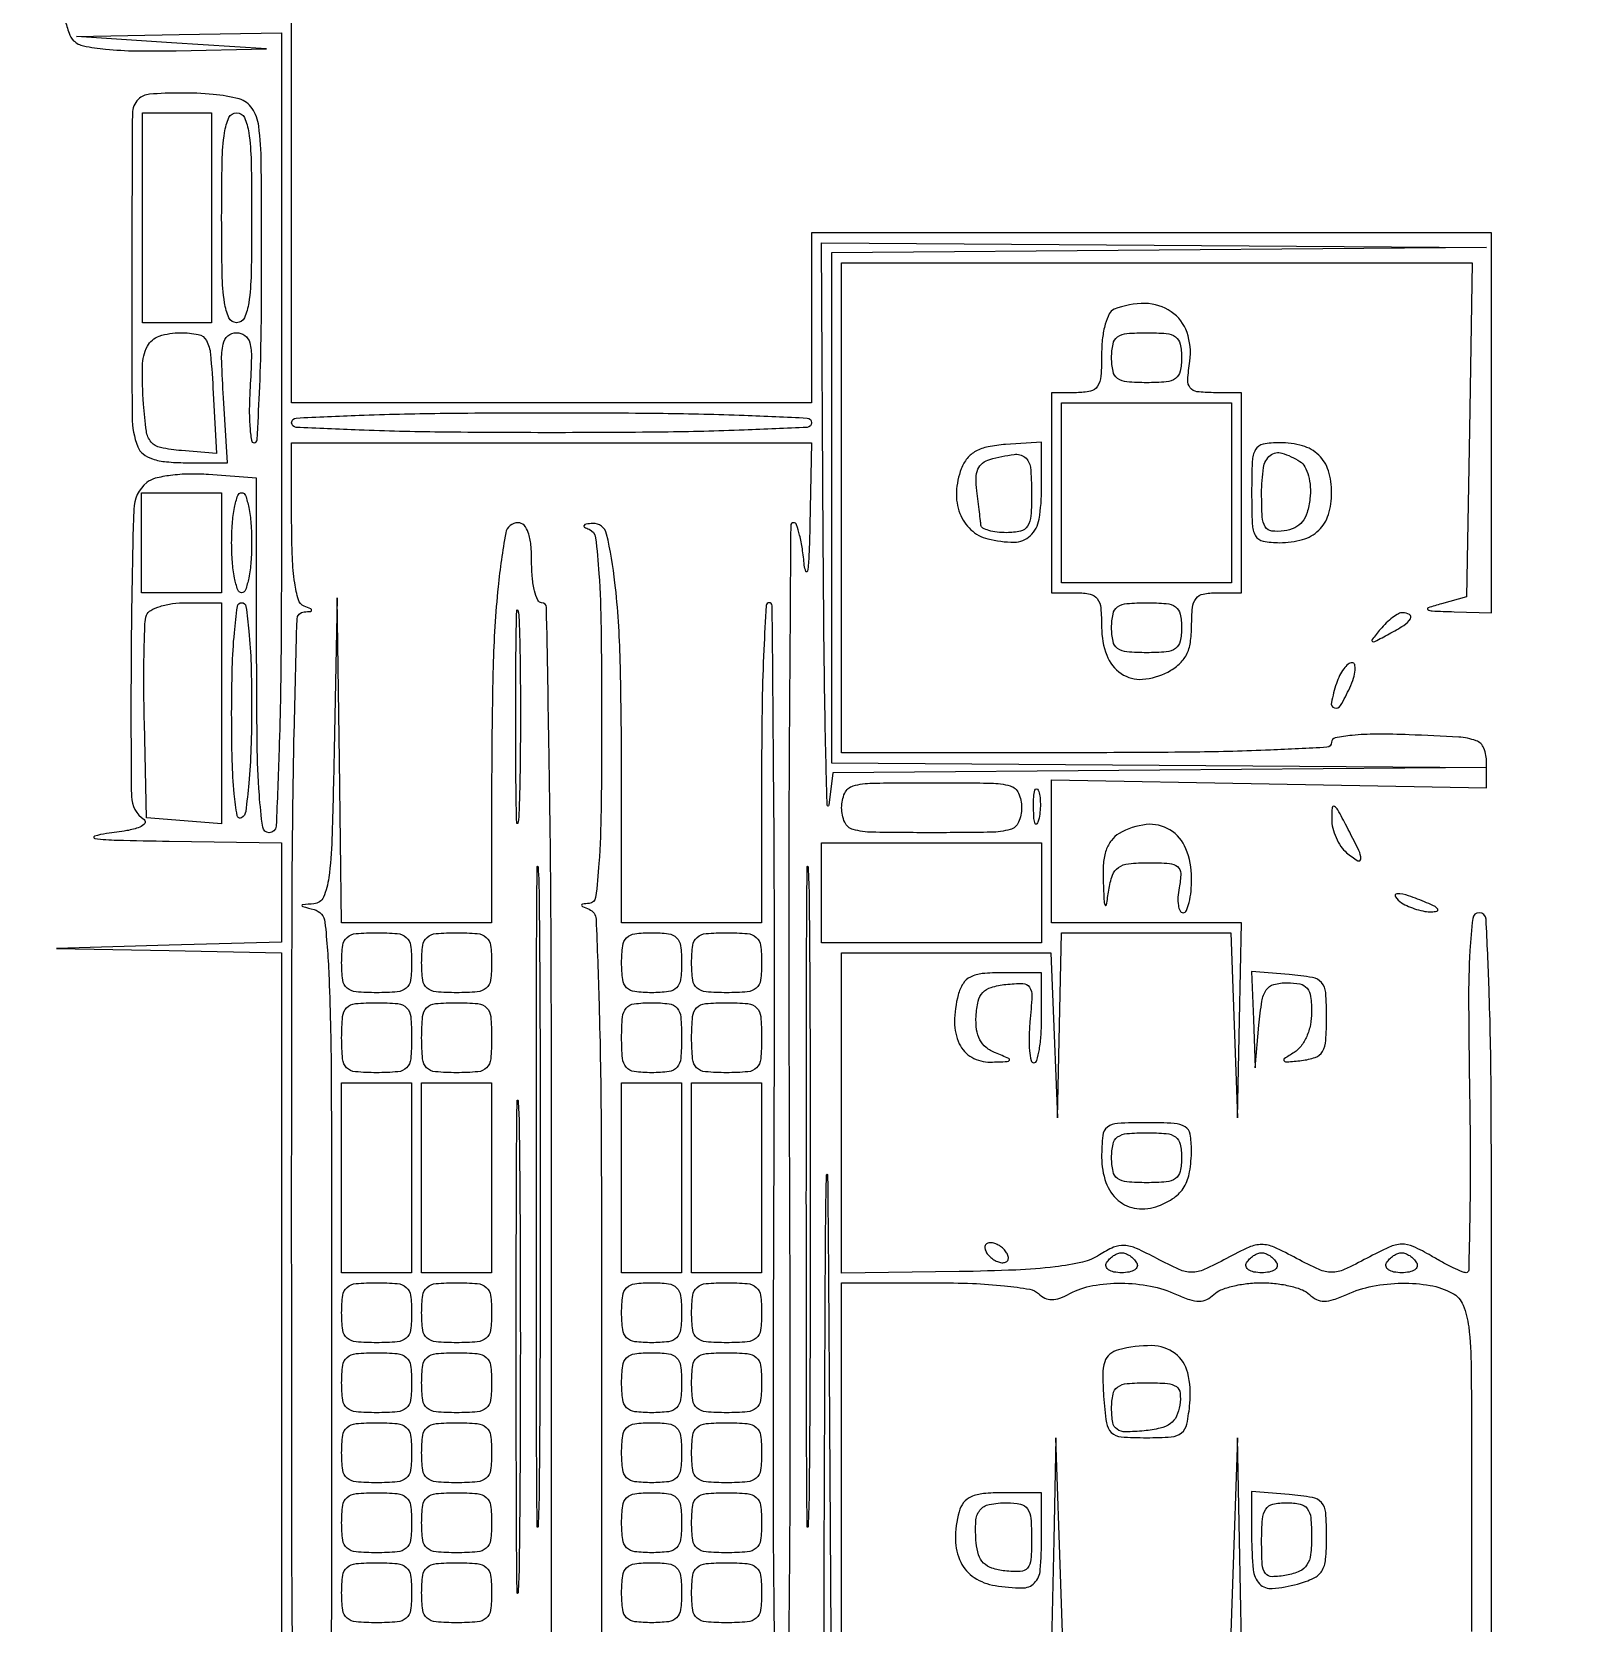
# Model space of a CAD drawing. Extents: x 23 to 255, y 40 to 184.
# Drawn here: x 48.39 to 61.53, y 107.18 to 120.65 of the extents above; entities that cross this region are included whole.
import ezdxf

# ---------------------------------------------------------------- set-up
doc = ezdxf.new("R2010")
doc.units = 0
doc.header["$MEASUREMENT"] = 0

msp = doc.modelspace()

# ---------------------------------------------------------------- linework, layer by layer
for points in [[(207.919475, 175.632891, 0.000007), (191.762556, 175.634099, 0.00002), (173.0434, 175.634494, 0.000013), (151.49745, 175.633531)], [(48.674822, 120.750479, 0.029295), (48.707297, 120.634666, 0.113847), (48.74652, 120.57192, 0.149472), (48.830037, 120.527518, 0.02346), (49.016596, 120.500277, 0.020636), (49.273872, 120.485643, 0.009175), (49.61367, 120.486594), (50.3793, 120.502788), (49.5756, 120.555), (48.7719, 120.607212), (49.63905, 120.623406), (50.5062, 120.6396), (50.5062, 117.2556, -0.001274), (50.501799, 115.527829, -0.006536), (50.484389, 114.569549, -0.003891), (50.459332, 113.92775, -0.400345), (50.40045, 113.871518, -0.375187), (50.345617, 113.919329, -0.016364), (50.31734, 114.192599, -0.014453), (50.299394, 114.624989, -0.003144), (50.2947, 115.371496), (50.2947, 116.871556), (49.888651, 116.901252, 0.023155), (49.722479, 116.90569, 0.027492), (49.565959, 116.893996, 0.02884), (49.436687, 116.869508, 0.112434), (49.364554, 116.832976, 0.215823), (49.254372, 116.60659, 0.005068), (49.232963, 115.396098, 0.004651), (49.235099, 114.178135, 0.251433), (49.343036, 113.98229, -0.433913), (49.34872, 113.950618, -0.143998), (49.306314, 113.91881, -0.045854), (49.196292, 113.888849, -0.014052), (49.0257, 113.863741, 0.049402), (48.923516, 113.841239, 0.803172), (48.925385, 113.822236, 0.023838), (49.114069, 113.808672, 0.002533), (49.55445, 113.800291), (50.5062, 113.787), (50.5062, 113.366771), (50.5062, 112.946541), (49.55445, 112.919555), (48.6027, 112.892568), (49.55445, 112.874484), (50.5062, 112.8564), (50.5062, 107.360171), (50.5062, 101.863941)], [(60.7428, 107.019), (60.7428, 110.1069, 0.001406), (60.738377, 111.680397, 0.007153), (60.720925, 112.556071, 0.004611), (60.695563, 113.139339, 0.398591), (60.63705, 113.194901, 0.379619), (60.582502, 113.146606, 0.016854), (60.558804, 112.874233, 0.014373), (60.548201, 112.438633, 0.002976), (60.556141, 111.672101, -0.003328), (60.561779, 111.088147, -0.005551), (60.557796, 110.596552, -0.001237), (60.548556, 110.170346, -0.407158), (60.526894, 110.1492, -0.103289), (60.494013, 110.156066, -0.009478), (60.417799, 110.191079, -0.011924), (60.32784, 110.237166, -0.009067), (60.231459, 110.291768, 0.0266), (60.079983, 110.3707, 0.116189), (59.981546, 110.390229, 0.09858), (59.876547, 110.365421, 0.016365), (59.689655, 110.272529, -0.016651), (59.496177, 110.176501, -0.106265), (59.389776, 110.153192, -0.107619), (59.2838, 110.175833, -0.017278), (59.0931, 110.270184, 0.017077), (58.902633, 110.364514, 0.106828), (58.797, 110.387344, 0.106828), (58.691367, 110.364514, 0.017077), (58.5009, 110.270184, -0.017129), (58.310959, 110.176138, -0.10608), (58.205202, 110.153141, -0.107019), (58.099743, 110.175671, -0.017576), (57.911709, 110.268563, 0.017221), (57.737778, 110.354642, 0.090509), (57.634763, 110.380353, 0.120491), (57.543861, 110.36421, 0.04108), (57.425259, 110.299771, -0.089072), (57.282833, 110.239195, -0.02654), (57.049084, 110.198735, -0.019176), (56.716424, 110.172072, -0.006754), (56.23785, 110.158608), (55.2438, 110.144076), (55.2438, 111.500238), (55.2438, 112.8564), (56.128679, 112.8564), (57.013557, 112.8564), (57.042059, 112.15845), (57.07056, 111.4605), (57.08778, 112.24305), (57.105, 113.0256), (57.820925, 113.0256), (58.536851, 113.0256), (58.564767, 112.24305), (58.592684, 111.4605), (58.610242, 112.28535), (58.6278, 113.1102), (57.8241, 113.1102), (57.0204, 113.1102), (57.0204, 113.714129), (57.0204, 114.318057), (58.86045, 114.285179), (60.7005, 114.2523), (60.7005, 114.4638, 0.094397), (60.677228, 114.58597, 0.215373), (60.611314, 114.649891, 0.072082), (60.464572, 114.679924, 0.005074), (60.04485, 114.700009, 0.009768), (59.766619, 114.705054, 0.023773), (59.561718, 114.695019, 0.025658), (59.419747, 114.673885, 0.357035), (59.3892, 114.636559, -0.397703), (59.349176, 114.594198, -0.003548), (58.870792, 114.57045, -0.007887), (58.234331, 114.55343, -0.00274), (57.3165, 114.5484), (55.2438, 114.5484), (55.2438, 116.6211), (55.2438, 118.6938), (57.910746, 118.6938), (60.577691, 118.6938), (60.554496, 117.280484), (60.5313, 115.867168), (60.3198, 115.808417, 0.009419), (60.205004, 115.774187, 0.63639), (60.202997, 115.758678, 0.132664), (60.239567, 115.747277, 0.002957), (60.42555, 115.741233), (60.7428, 115.7328), (60.7428, 117.3402), (60.7428, 118.9476), (57.8664, 118.9476), (54.99, 118.9476), (54.99, 118.2285), (54.99, 117.5094), (52.7904, 117.5094), (50.5908, 117.5094), (50.5908, 119.1168), (50.5908, 120.7242)], [(50.612673, 106.474388, -0.008089), (50.593765, 107.524881, -0.000455), (50.5908, 110.7837, -0.000854), (50.59514, 113.324797, -0.00448), (50.61243, 114.72186, -0.001884), (50.636419, 115.677255, -0.387533), (50.69655, 115.739479, 0.011437), (50.751827, 115.744242, 0.382689), (50.76, 115.753356, 0.295955), (50.75237, 115.765118, 0.009076), (50.69655, 115.788829, -0.228498), (50.648273, 115.841915, -0.03535), (50.616637, 115.984709, -0.02707), (50.59674, 116.197492, -0.009777), (50.5908, 116.50125), (50.5908, 117.171), (52.7904, 117.171), (54.99, 117.171), (54.97522, 116.47305, -0.004636), (54.967548, 116.221131, -0.024696), (54.955297, 116.084004, -0.755073), (54.941642, 116.082096, -0.081763), (54.928055, 116.13465, 0.015178), (54.911412, 116.27247, 0.024321), (54.887975, 116.388587, 0.021149), (54.861676, 116.476685, 0.319812), (54.837086, 116.494217, 0.412175), (54.813125, 116.470436, 0.000119), (54.802311, 114.928595, 0.001718), (54.796565, 113.208137, 0.00103), (54.800972, 111.164417, -0.001008), (54.806247, 108.767462, -0.003085), (54.796523, 107.14232, -0.000576), (54.779694, 105.877474, -0.409986)], [(52.7904, 105.8346), (52.7904, 110.826, 0.001134), (52.785452, 113.006917, 0.003102), (52.768892, 114.5484, 0.000535), (52.746748, 115.777227, 0.408633), (52.7058, 115.8174, -0.295869), (52.673049, 115.838639, -0.04382), (52.646051, 115.916805, -0.037669), (52.627324, 116.026113, -0.023598), (52.6212, 116.1558, 0.02164), (52.614656, 116.306935, 0.060233), (52.592872, 116.410732, 0.103748), (52.556619, 116.47205, 0.210556), (52.506352, 116.4942, 0.36239), (52.401887, 116.407039, 0.019852), (52.337584, 115.95212, 0.018966), (52.295178, 115.277688, 0.006217), (52.2828, 114.28219), (52.2828, 113.1102), (51.6483, 113.1102), (51.0138, 113.1102), (50.995024, 114.48495), (50.976248, 115.8597), (50.950521, 114.56955, -0.002744), (50.931396, 113.817592, -0.025083), (50.904898, 113.491457, -0.068468), (50.8597, 113.32683, -0.281863), (50.778947, 113.269586, 0.002561), (50.683973, 113.262707, 0.404863), (50.67752, 113.255408, 0.326094), (50.6844, 113.246827, 0.002226), (50.78115, 113.221083, -0.312436), (50.872567, 113.114625, -0.016007), (50.906975, 112.636682, -0.009193), (50.925718, 111.763909, -0.000772), (50.9292, 109.508497, -0.00063), (50.926167, 107.101427, -0.010876)], [(54.69279, 105.877334, -0.000654), (54.675892, 107.060286, -0.003292), (54.666159, 108.582703, -0.001078), (54.671424, 110.826015, 0.001191), (54.675483, 112.739975, 0.001987), (54.668659, 114.351197, 0.000159), (54.656375, 115.791724, 0.411694), (54.63045, 115.817415, 0.398011), (54.604738, 115.793083, 0.00214), (54.585638, 115.419784, 0.007317), (54.571561, 114.982829, 0.004393), (54.567, 114.4638), (54.567, 113.1102), (53.9748, 113.1102), (53.3826, 113.1102), (53.3826, 114.28219, 0.005875), (53.370317, 115.327509, 0.021755), (53.326169, 115.985419, 0.029193), (53.255748, 116.398444, 0.362939), (53.137898, 116.487521, 0.018188), (53.081818, 116.482718, 0.228641), (53.064422, 116.471534, 0.424402), (53.068115, 116.457238, 0.032933), (53.10765, 116.438171, -0.273289), (53.161876, 116.367389, -0.013551), (53.190235, 116.063553, -0.013268), (53.208473, 115.601293, -0.003225), (53.2134, 114.83745, -0.003043), (53.208686, 114.062833, -0.013828), (53.190724, 113.612064, -0.014935), (53.162619, 113.324273, -0.359516), (53.10765, 113.272721, 0.011437), (53.052373, 113.267958, 0.382689), (53.0442, 113.258844, 0.295955), (53.05183, 113.247082, 0.009076), (53.10765, 113.223371, -0.294483), (53.1663, 113.140254, -0.003317), (53.191395, 112.425285, -0.005909), (53.208911, 111.372361, -0.001204), (53.2134, 109.50765), (53.2134, 105.8346)], [(96.591991, 78.0858, -0.000015), (96.570667, 70.513747, -0.41338)], [(55.0746, 101.8584), (55.094807, 107.37855, -0.000143), (55.106201, 110.265647, -0.00449), (55.115606, 110.97745, -0.984617), (55.125428, 110.977384, -0.000593), (55.138024, 109.325505), (55.161034, 105.75231)], [(55.2438, 105.8346), (55.2438, 107.9496), (55.2438, 110.0646), (56.03058, 110.0646, -0.010047), (56.349715, 110.058186, -0.016142), (56.621162, 110.03848, -0.013514), (56.835577, 110.01006, -0.157943), (56.909797, 109.972163, 0.086488), (56.962659, 109.934992, 0.110523), (57.020604, 109.922025, 0.086646), (57.089154, 109.933994, 0.036435), (57.174956, 109.972163, -0.077381), (57.367643, 110.039661, -0.04754), (57.607724, 110.060717, -0.04628), (57.856552, 110.035744, -0.05882), (58.076214, 109.965375, 0.026756), (58.188002, 109.921498, 0.080304), (58.26872, 109.90845, 0.111996), (58.33354, 109.923153, 0.085022), (58.393215, 109.965375, -0.104148), (58.451861, 110.003618, -0.032346), (58.552757, 110.035453, -0.030769), (58.67313, 110.057288, -0.02949), (58.797, 110.0646, -0.02949), (58.92087, 110.057288, -0.030769), (59.041243, 110.035453, -0.032346), (59.142139, 110.003618, -0.104148), (59.200785, 109.965375, 0.085022), (59.26046, 109.923153, 0.111996), (59.32528, 109.90845, 0.080304), (59.405998, 109.921498, 0.026756), (59.517786, 109.965375, -0.058621), (59.735208, 110.035122, -0.045095), (59.983332, 110.060815, -0.046353), (60.222017, 110.04178, -0.079963), (60.409962, 109.977023, -0.174436), (60.50163, 109.875413, -0.069639), (60.54862, 109.69104, -0.02519), (60.56949, 109.344372, -0.00244), (60.5736, 108.502143), (60.5736, 107.114839)]]:
    msp.add_lwpolyline(points, format="xyb")
for points in [[(49.2936, 120.0756, 0.197395), (49.243312, 119.95519, 0.001031), (49.238371, 118.647637, 0.001943), (49.241104, 117.387442, 0.090333), (49.288551, 117.135619, 0.139471), (49.333447, 117.075765, 0.083087), (49.412843, 117.033997, 0.0565), (49.53083, 117.00939, 0.023187), (49.694411, 117.0018), (50.048919, 117.0018), (50.013904, 117.5517, -0.007339), (49.998726, 117.861772, -0.057792), (50.010396, 118.005132, -0.166371), (50.050653, 118.074411, -0.180595), (50.123474, 118.1016, -0.160679), (50.195498, 118.077841, -0.174248), (50.236364, 118.016608, -0.066893), (50.250084, 117.892245, -0.009619), (50.23908, 117.636185, 0.012758), (50.232533, 117.457745, 0.021279), (50.237251, 117.307519, 0.016868), (50.249797, 117.191458, 0.373894), (50.27355, 117.170885, 0.398513), (50.299284, 117.195357, 0.001924), (50.318362, 117.590539, 0.006934), (50.332439, 118.05164, 0.004163), (50.337, 118.599333, 0.001853), (50.333531, 119.535244, 0.030148), (50.312276, 119.84877, 0.114087), (50.256376, 119.999489, 0.183676), (50.14665, 120.078678, 0.043527), (49.927207, 120.11744, 0.022865), (49.650185, 120.129114, 0.0171), (49.389079, 120.119238, 0.180265)], [(50.2524, 119.0745, -0.004841), (50.24778, 118.59736, -0.030643), (50.228229, 118.3554, -0.072528), (50.190646, 118.227924, -0.292784), (50.1255, 118.1862, -0.292784), (50.060354, 118.227924, -0.072528), (50.022771, 118.3554, -0.030643), (50.00322, 118.59736, -0.004841), (49.9986, 119.0745, -0.004841), (50.00322, 119.55164, -0.030643), (50.022771, 119.7936, -0.072528), (50.060354, 119.921076, -0.292784), (50.1255, 119.9628, -0.292784), (50.190646, 119.921076, -0.072528), (50.228229, 119.7936, -0.030643), (50.24778, 119.55164, -0.004841)], [(57.92985, 118.799591), (55.1592, 118.776088), (55.1592, 116.619944), (55.1592, 114.4638), (57.92985, 114.443847), (60.7005, 114.423893), (57.935124, 114.400397), (55.169749, 114.376902), (55.135714, 114.103101, -0.925937), (55.121684, 114.103758, -0.002217), (55.107699, 114.649054, -0.002633), (55.095741, 115.399138, -0.001324), (55.088139, 116.34615), (55.0746, 118.863), (57.88755, 118.843047), (60.7005, 118.823093)], [(57.54915, 118.299371, 0.184347), (57.507786, 118.260981, 0.045662), (57.474024, 118.173103, 0.039986), (57.451026, 118.05704, 0.028929), (57.4434, 117.92535, -0.016874), (57.43694, 117.733983, -0.125812), (57.40875, 117.648285, -0.199474), (57.34904, 117.606649, -0.053835), (57.2319, 117.594), (57.0204, 117.594), (57.0204, 116.748), (57.0204, 115.902), (57.2319, 115.902, -0.050525), (57.346956, 115.890344, -0.188131), (57.406989, 115.851538, -0.135166), (57.436202, 115.773056, -0.02191), (57.4434, 115.608877, 0.08962), (57.486049, 115.372845, 0.156226), (57.608004, 115.218108, 0.16736), (57.790267, 115.169284, 0.105762), (58.003875, 115.23086, 0.05962), (58.09906, 115.297456, 0.091449), (58.1605, 115.376815, 0.081108), (58.194076, 115.480013, 0.038193), (58.2048, 115.620196, -0.023873), (58.212261, 115.776373, -0.137955), (58.241824, 115.85267, -0.184184), (58.302005, 115.890625, -0.049639), (58.4163, 115.902), (58.6278, 115.902), (58.6278, 116.748), (58.6278, 117.594), (58.388652, 117.594, -0.029454), (58.249976, 117.602176, -0.205695), (58.19252, 117.635342, -0.177566), (58.172303, 117.703069, -0.021089), (58.188777, 117.861584, 0.120838), (58.165741, 118.103901, 0.160173), (58.032028, 118.278722, 0.148017), (57.811196, 118.348562, 0.099308)], [(49.927636, 117.590009), (49.9563, 117.078418), (49.6602, 117.103559, -0.028457), (49.480765, 117.129139, -0.173378), (49.401724, 117.176717, -0.138426), (49.361342, 117.269499, -0.015948), (49.337613, 117.497929, -0.021452), (49.328398, 117.818719, -0.116369), (49.370472, 117.986374, -0.194804), (49.470807, 118.072342, -0.081088), (49.650031, 118.1016, -0.05062), (49.800226, 118.086355, -0.221342), (49.870102, 118.03455, -0.103284), (49.904196, 117.920849, -0.00738)], [(58.1202, 117.8901, -0.050766), (58.108469, 117.774856, -0.189121), (58.06944, 117.714857, -0.13443), (57.990388, 117.685733, -0.021436), (57.8241, 117.6786, -0.021436), (57.657812, 117.685733, -0.13443), (57.57876, 117.714857, -0.189121), (57.539731, 117.774856, -0.050766), (57.528, 117.8901, -0.050766), (57.539731, 118.005344, -0.189121), (57.57876, 118.065343, -0.13443), (57.657812, 118.094467, -0.021436), (57.8241, 118.1016, -0.021436), (57.990388, 118.094467, -0.13443), (58.06944, 118.065343, -0.189121), (58.108469, 118.005344, -0.050766)], [(54.99, 117.3402, -0.40009), (54.952425, 117.300758, -0.002504), (54.41895, 117.277563, -0.006906), (53.734762, 117.260708, -0.002705), (52.7904, 117.2556, -0.002705), (51.846038, 117.260708, -0.006906), (51.16185, 117.277563, -0.002504), (50.628375, 117.300758, -0.40009), (50.5908, 117.3402, -0.40009), (50.628375, 117.379642, -0.002504), (51.16185, 117.402837, -0.006906), (51.846038, 117.419692, -0.002705), (52.7904, 117.4248, -0.002705), (53.734762, 117.419692, -0.006906), (54.41895, 117.402837, -0.002504), (54.952425, 117.379642, -0.40009)], [(56.25565, 116.950689, 0.079111), (56.214738, 116.754342, 0.102759), (56.24345, 116.573273, 0.116516), (56.337037, 116.434715, 0.125365), (56.48042, 116.357251, 0.06017), (56.703152, 116.329103, 0.193818), (56.839352, 116.383089, 0.163582), (56.914254, 116.524795, 0.04051), (56.9358, 116.790295), (56.9358, 117.1763), (56.630804, 117.15576, 0.031891), (56.482396, 117.136206, 0.076521), (56.378359, 117.098523, 0.097656), (56.306028, 117.038221, 0.079626)], [(58.7124, 116.748, 0.009909), (58.717669, 116.482159, 0.11826), (58.745394, 116.383918, 0.221976), (58.809086, 116.338116, 0.046676), (58.94928, 116.325, 0.067973), (59.14268, 116.351414, 0.124212), (59.280137, 116.429868, 0.127818), (59.361467, 116.562299, 0.074258), (59.3892, 116.748, 0.074258), (59.361467, 116.933701, 0.127818), (59.280137, 117.066132, 0.124212), (59.14268, 117.144586, 0.067973), (58.94928, 117.171, 0.046676), (58.809086, 117.157884, 0.221976), (58.745394, 117.112082, 0.11826), (58.717669, 117.013841, 0.009909)], [(56.8512, 116.748, -0.016149), (56.844855, 116.551597, -0.124134), (56.816831, 116.46459, -0.201266), (56.757156, 116.422439, -0.05449), (56.6397, 116.4096, -0.028329), (56.558255, 116.414218, -0.04272), (56.488616, 116.428238, -0.051271), (56.438641, 116.448577, -0.25274), (56.422371, 116.47305, 0.006811), (56.41842, 116.510454, 0.001044), (56.409393, 116.584737, 0.001167), (56.398352, 116.672346, 0.001012), (56.386374, 116.764161, -0.03928), (56.380744, 116.869854, -0.093532), (56.397216, 116.946454, -0.124912), (56.436319, 116.998227, -0.104607), (56.497953, 117.029297, -0.02676), (56.70247, 117.071813, -0.208951), (56.794326, 117.047326, -0.202307), (56.840474, 116.962667, -0.024968)], [(59.121024, 117.012475, -0.128667), (59.16314, 116.967255, -0.058144), (59.193239, 116.891407, -0.050883), (59.208417, 116.797323, -0.043008), (59.205624, 116.69652, -0.042755), (59.182119, 116.58004, -0.098389), (59.140959, 116.501118, -0.115517), (59.077608, 116.451553, -0.073335), (58.98735, 116.424866, -0.064285), (58.882615, 116.423537, -0.232738), (58.828183, 116.458661, -0.121927), (58.802506, 116.542329, -0.013777), (58.797, 116.742116, -0.035908), (58.812648, 116.959723, -0.185038), (58.870526, 117.063316, -0.254748), (58.968945, 117.082905, -0.065743)], [(50.2524, 116.325, -0.01883), (50.246291, 116.16286, -0.03053), (50.227549, 116.026256, -0.031449), (50.200779, 115.925735, -0.322437), (50.1678, 115.902, -0.322437), (50.134821, 115.925735, -0.031449), (50.108051, 116.026256, -0.03053), (50.089309, 116.16286, -0.01883), (50.0832, 116.325, -0.01883), (50.089309, 116.48714, -0.03053), (50.108051, 116.623744, -0.031449), (50.134821, 116.724265, -0.322437), (50.1678, 116.748, -0.322437), (50.200779, 116.724265, -0.031449), (50.227549, 116.623744, -0.03053), (50.246291, 116.48714, -0.01883)], [(49.9986, 114.881693), (49.9986, 113.945986), (49.68135, 113.972243), (49.3641, 113.9985), (49.345009, 114.8022, -0.004624), (49.340432, 115.117771, -0.006397), (49.342566, 115.400877, -0.004167), (49.349361, 115.637813, -0.076272), (49.363503, 115.71165, -0.183965), (49.398185, 115.752381, -0.049277), (49.477808, 115.786336, -0.043077), (49.582718, 115.809633, -0.033118), (49.699845, 115.8174), (49.9986, 115.8174)], [(50.2524, 114.934093, -0.008613), (50.246406, 114.586171, -0.013933), (50.227972, 114.290737, -0.008824), (50.202117, 114.051881, -0.226705), (50.1678, 113.9985, -0.531031), (50.130114, 114.015454, -0.01906), (50.10508, 114.201714, -0.017615), (50.088213, 114.481299, -0.006258), (50.0832, 114.881807, -0.007135), (50.088693, 115.266708, -0.015411), (50.106262, 115.562352, -0.010704), (50.131257, 115.785421, -0.375776), (50.1678, 115.8174, -0.373154), (50.204089, 115.785936, -0.011677), (50.229224, 115.575423, -0.016228), (50.246868, 115.29588, -0.007645)], [(58.1202, 115.6059, -0.050766), (58.108469, 115.490656, -0.189121), (58.06944, 115.430657, -0.13443), (57.990388, 115.401533, -0.021436), (57.8241, 115.3944, -0.021436), (57.657812, 115.401533, -0.13443), (57.57876, 115.430657, -0.189121), (57.539731, 115.490656, -0.050766), (57.528, 115.6059, -0.050766), (57.539731, 115.721144, -0.189121), (57.57876, 115.781143, -0.13443), (57.657812, 115.810267, -0.021436), (57.8241, 115.8174, -0.021436), (57.990388, 115.810267, -0.13443), (58.06944, 115.781143, -0.189121), (58.108469, 115.721144, -0.050766)], [(52.515122, 114.066344, -0.027633), (52.50499, 113.952351, -0.91396), (52.495508, 113.952864, -0.007505), (52.488951, 114.268437, -0.001418), (52.487264, 114.8445, -0.001455), (52.488889, 115.421317, -0.00692), (52.495343, 115.751143, -0.880888), (52.504924, 115.752037, -0.045978), (52.514975, 115.673744, -0.005724), (52.523683, 115.316001, -0.0032), (52.52651, 114.880581, -0.003192), (52.52374, 114.440309, -0.005183)], [(59.801409, 115.592049, 0.005653), (59.731176, 115.504923, 0.467986), (59.734322, 115.490038, 0.245559), (59.755839, 115.48992, 0.003375), (59.87565, 115.552726, 0.021079), (59.999582, 115.625628, 0.106453), (60.055987, 115.682099, 0.420826), (60.048057, 115.71691, 0.138418), (59.991759, 115.7328, 0.125596), (59.955469, 115.723538, 0.034247), (59.905219, 115.691454, 0.032371), (59.851314, 115.64592, 0.028733)], [(59.429476, 115.134225, 0.024773), (59.386889, 114.972703, 0.384793), (59.41338, 114.927116, 0.352983), (59.465231, 114.947163, 0.023927), (59.542844, 115.097942, 0.028746), (59.574373, 115.17922, 0.05532), (59.588373, 115.247567, 0.092252), (59.584134, 115.293289, 0.335376), (59.562287, 115.3098, 0.176965), (59.528777, 115.297556, 0.055704), (59.491476, 115.258225, 0.047732), (59.456479, 115.201425, 0.03739)], [(56.7666, 114.0831, -0.104331), (56.740707, 113.960361, -0.224677), (56.66931, 113.898625, -0.064117), (56.50734, 113.875323, -0.003707), (56.0052, 113.8716, -0.003707), (55.50306, 113.875323, -0.064117), (55.34109, 113.898625, -0.224677), (55.269693, 113.960361, -0.104331), (55.2438, 114.0831, -0.104331), (55.269693, 114.205839, -0.224677), (55.34109, 114.267575, -0.064117), (55.50306, 114.290877, -0.003707), (56.0052, 114.2946, -0.003707), (56.50734, 114.290877, -0.064117), (56.66931, 114.267575, -0.224677), (56.740707, 114.205839, -0.104331)], [(56.909827, 113.97896, -0.087174), (56.894909, 113.946332, -0.597527), (56.881363, 113.947816, -0.080377), (56.871128, 113.99273, -0.012823), (56.867693, 114.0831, -0.014395), (56.869195, 114.174478, -0.052471), (56.877856, 114.231755, -0.333666), (56.891565, 114.242656, -0.31318), (56.906692, 114.23276, -0.06278), (56.920099, 114.182174, -0.030339), (56.924994, 114.115249, -0.029507), (56.921663, 114.043899, -0.037336)], [(59.389721, 113.987709, 0.060892), (59.398865, 113.911066, 0.044181), (59.42663, 113.829653, 0.044774), (59.467545, 113.755897, 0.070646), (59.5161, 113.7024, 0.034194), (59.609687, 113.634969, 0.587417), (59.636036, 113.649577, 0.114649), (59.619467, 113.721653, 0.006615), (59.516621, 113.92538, 0.005301), (59.441389, 114.065975, 0.154284), (59.412264, 114.093807, 0.529063), (59.393725, 114.083274, 0.01949)], [(57.59145, 113.864824, 0.097782), (57.52562, 113.806812, 0.081834), (57.481711, 113.724528, 0.062407), (57.458809, 113.612829, 0.029521), (57.456076, 113.465546, 0.002057), (57.463961, 113.288808, 0.122813), (57.473132, 113.258419, 0.696475), (57.483798, 113.260398, 0.00508), (57.503995, 113.38515, -0.04497), (57.535052, 113.511938, -0.15997), (57.584835, 113.577785, -0.127737), (57.671285, 113.609547, -0.024504), (57.839582, 113.6178, -0.016393), (58.016721, 113.611991, -0.155611), (58.086438, 113.584603, -0.232731), (58.112628, 113.527559, -0.040516), (58.099494, 113.4063, 0.031701), (58.089267, 113.325238, 0.053628), (58.092345, 113.256928, 0.076393), (58.107002, 113.210319, 0.285831), (58.131932, 113.1948, 0.296602), (58.160146, 113.213151, 0.043477), (58.183395, 113.280905, 0.037472), (58.199525, 113.375587, 0.023463), (58.2048, 113.487923, 0.096021), (58.156848, 113.735319, 0.160579), (58.021387, 113.895704, 0.166666), (57.821276, 113.940603, 0.104839)], [(52.684611, 108.315206, -0.008966), (52.675978, 107.999482, -0.972926), (52.667848, 107.999627, -0.00201), (52.66228, 108.994163, -0.000393), (52.660864, 110.7837, -0.000397), (52.662278, 112.574037, -0.001955), (52.667825, 113.583756, -0.969556), (52.675985, 113.583932, -0.0107), (52.68459, 113.306606, -0.001524), (52.691999, 112.179133, -0.00088), (52.694391, 110.822128, -0.000879), (52.692003, 109.459955, -0.001473)], [(54.968811, 108.315206, -0.008966), (54.960178, 107.999482, -0.972926), (54.952048, 107.999627, -0.00201), (54.94648, 108.994163, -0.000393), (54.945064, 110.7837, -0.000397), (54.946478, 112.574037, -0.001955), (54.952025, 113.583756, -0.969556), (54.960185, 113.583932, -0.0107), (54.96879, 113.306606, -0.001524), (54.976199, 112.179133, -0.00088), (54.978591, 110.822128, -0.000879), (54.976203, 109.459955, -0.001473)], [(59.9814, 113.2794, 0.040566), (60.039272, 113.248335, 0.028934), (60.1083, 113.222847, 0.029384), (60.17743, 113.206142, 0.053798), (60.2352, 113.202042, 0.051935), (60.280493, 113.208443, 0.491407), (60.287265, 113.223893, 0.152377), (60.264122, 113.246243, 0.014925), (60.1929, 113.2794, 0.019739), (60.039482, 113.338268, 0.081911), (59.941943, 113.354355, 0.608383), (59.929106, 113.329557, 0.095694)], [(51.606, 112.7718, -0.032088), (51.596544, 112.624612, -0.185552), (51.560175, 112.557279, -0.157079), (51.484263, 112.52545, -0.021354), (51.3099, 112.518, -0.021354), (51.135537, 112.52545, -0.157079), (51.059625, 112.557279, -0.185552), (51.023256, 112.624612, -0.032088), (51.0138, 112.7718, -0.032088), (51.023256, 112.918988, -0.185552), (51.059625, 112.986321, -0.157079), (51.135537, 113.01815, -0.021354), (51.3099, 113.0256, -0.021354), (51.484263, 113.01815, -0.157079), (51.560175, 112.986321, -0.185552), (51.596544, 112.918988, -0.032088)], [(52.2828, 112.7718, -0.032088), (52.273344, 112.624612, -0.185552), (52.236975, 112.557279, -0.157079), (52.161063, 112.52545, -0.021354), (51.9867, 112.518, -0.021354), (51.812337, 112.52545, -0.157079), (51.736425, 112.557279, -0.185552), (51.700056, 112.624612, -0.032088), (51.6906, 112.7718, -0.032088), (51.700056, 112.918988, -0.185552), (51.736425, 112.986321, -0.157079), (51.812337, 113.01815, -0.021354), (51.9867, 113.0256, -0.021354), (52.161063, 113.01815, -0.157079), (52.236975, 112.986321, -0.185552), (52.273344, 112.918988, -0.032088)], [(53.8902, 112.7718, -0.030723), (53.881415, 112.628956, -0.167168), (53.8479, 112.5603, -0.167168), (53.779244, 112.526785, -0.030723), (53.6364, 112.518, -0.030723), (53.493556, 112.526785, -0.167168), (53.4249, 112.5603, -0.167168), (53.391385, 112.628956, -0.030723), (53.3826, 112.7718, -0.030723), (53.391385, 112.914644, -0.167168), (53.4249, 112.9833, -0.167168), (53.493556, 113.016815, -0.030723), (53.6364, 113.0256, -0.030723), (53.779244, 113.016815, -0.167168), (53.8479, 112.9833, -0.167168), (53.881415, 112.914644, -0.030723)], [(54.567, 112.7718, -0.032088), (54.557544, 112.624612, -0.185552), (54.521175, 112.557279, -0.157079), (54.445263, 112.52545, -0.021354), (54.2709, 112.518, -0.021354), (54.096537, 112.52545, -0.157079), (54.020625, 112.557279, -0.185552), (53.984256, 112.624612, -0.032088), (53.9748, 112.7718, -0.032088), (53.984256, 112.918988, -0.185552), (54.020625, 112.986321, -0.157079), (54.096537, 113.01815, -0.021354), (54.2709, 113.0256, -0.021354), (54.445263, 113.01815, -0.157079), (54.521175, 112.986321, -0.185552), (54.557544, 112.918988, -0.032088)], [(56.229623, 112.499401, 0.061621), (56.198909, 112.269289, 0.114217), (56.239428, 112.086239, 0.150376), (56.345212, 111.971268, 0.139002), (56.500821, 111.931162, 0.003229), (56.644144, 111.935528, 0.254914), (56.662934, 111.946692, 0.453011), (56.657942, 111.962001, 0.005181), (56.546619, 112.00835, -0.072212), (56.465848, 112.055493, -0.103093), (56.412989, 112.11917, -0.090286), (56.385665, 112.205272, -0.044706), (56.381311, 112.320237, -0.041745), (56.398326, 112.445564, -0.134306), (56.437245, 112.519346, -0.134547), (56.508253, 112.56297, -0.041958), (56.631952, 112.587987, -0.030819), (56.777135, 112.595844, -0.252343), (56.833341, 112.564998, -0.157656), (56.853378, 112.49021, -0.011029), (56.837324, 112.270737, 0.017778), (56.829443, 112.138492, 0.029697), (56.833387, 112.027125, 0.030613), (56.846314, 111.944921, 0.35194), (56.870114, 111.9258, 0.337225), (56.895844, 111.94538, 0.024741), (56.916505, 112.037631, 0.026496), (56.931063, 112.16056, 0.016225), (56.9358, 112.3065), (56.9358, 112.6872), (56.607267, 112.6872, 0.022614), (56.433705, 112.679346, 0.093027), (56.332895, 112.650798, 0.138251), (56.270666, 112.594405, 0.076152)], [(58.72718, 112.290457), (58.74196, 111.8835), (58.774345, 112.24305, -0.01647), (58.799419, 112.446273, -0.108167), (58.83642, 112.541334, -0.181757), (58.900572, 112.587571, -0.066329), (59.013364, 112.6026, -0.050141), (59.121563, 112.591722, -0.171371), (59.18134, 112.555903, -0.142608), (59.211702, 112.485702, -0.031235), (59.22, 112.353004, -0.049085), (59.209544, 112.246747, -0.053493), (59.178587, 112.147748, -0.058636), (59.131191, 112.066313, -0.094034), (59.07195, 112.012324, 0.009921), (58.989025, 111.95901, 0.462536), (58.987018, 111.941343, 0.230617), (59.010963, 111.932216, 0.005291), (59.1354, 111.94467, 0.058038), (59.250332, 111.97113, 0.176707), (59.311067, 112.021463, 0.114558), (59.339913, 112.114437, 0.018183), (59.3469, 112.3065, 0.017877), (59.339313, 112.518642, 0.162531), (59.304281, 112.602967, 0.173702), (59.226688, 112.646454, 0.021075), (59.02965, 112.671157), (58.7124, 112.697414)], [(51.606, 112.1373, -0.021868), (51.598124, 111.957304, -0.176278), (51.5637, 111.8835, -0.176278), (51.489896, 111.849076, -0.021868), (51.3099, 111.8412, -0.021868), (51.129904, 111.849076, -0.176278), (51.0561, 111.8835, -0.176278), (51.021676, 111.957304, -0.021868), (51.0138, 112.1373, -0.021868), (51.021676, 112.317296, -0.176278), (51.0561, 112.3911, -0.176278), (51.129904, 112.425524, -0.021868), (51.3099, 112.4334, -0.021868), (51.489896, 112.425524, -0.176278), (51.5637, 112.3911, -0.176278), (51.598124, 112.317296, -0.021868)], [(52.2828, 112.1373, -0.021868), (52.274924, 111.957304, -0.176278), (52.2405, 111.8835, -0.176278), (52.166696, 111.849076, -0.021868), (51.9867, 111.8412, -0.021868), (51.806704, 111.849076, -0.176278), (51.7329, 111.8835, -0.176278), (51.698476, 111.957304, -0.021868), (51.6906, 112.1373, -0.021868), (51.698476, 112.317296, -0.176278), (51.7329, 112.3911, -0.176278), (51.806704, 112.425524, -0.021868), (51.9867, 112.4334, -0.021868), (52.166696, 112.425524, -0.176278), (52.2405, 112.3911, -0.176278), (52.274924, 112.317296, -0.021868)], [(53.8902, 112.1373, -0.021354), (53.88275, 111.962937, -0.157079), (53.850921, 111.887025, -0.185552), (53.783588, 111.850656, -0.032088), (53.6364, 111.8412, -0.032088), (53.489212, 111.850656, -0.185552), (53.421879, 111.887025, -0.157079), (53.39005, 111.962937, -0.021354), (53.3826, 112.1373, -0.021354), (53.39005, 112.311663, -0.157079), (53.421879, 112.387575, -0.185552), (53.489212, 112.423944, -0.032088), (53.6364, 112.4334, -0.032088), (53.783588, 112.423944, -0.185552), (53.850921, 112.387575, -0.157079), (53.88275, 112.311663, -0.021354)], [(54.567, 112.1373, -0.021868), (54.559124, 111.957304, -0.176278), (54.5247, 111.8835, -0.176278), (54.450896, 111.849076, -0.021868), (54.2709, 111.8412, -0.021868), (54.090904, 111.849076, -0.176278), (54.0171, 111.8835, -0.176278), (53.982676, 111.957304, -0.021868), (53.9748, 112.1373, -0.021868), (53.982676, 112.317296, -0.176278), (54.0171, 112.3911, -0.176278), (54.090904, 112.425524, -0.021868), (54.2709, 112.4334, -0.021868), (54.450896, 112.425524, -0.176278), (54.5247, 112.3911, -0.176278), (54.559124, 112.317296, -0.021868)], [(52.515381, 107.6804, -0.012067), (52.506464, 107.440184, -0.963378), (52.498077, 107.440384, -0.002796), (52.492323, 108.180221, -0.000544), (52.490859, 109.5147, -0.00055), (52.492315, 110.84997, -0.002694), (52.498037, 111.604819, -0.957255), (52.506466, 111.605078, -0.015253), (52.515346, 111.4028, -0.002122), (52.522999, 110.564076, -0.001218), (52.525471, 109.552697, -0.001216), (52.523008, 108.536208, -0.002028)], [(57.4434, 111.125077, 0.08493), (57.479667, 110.913105, 0.131876), (57.583986, 110.760995, 0.148496), (57.740231, 110.692607, 0.118479), (57.923721, 110.714383, 0.063904), (58.056034, 110.783538, 0.106827), (58.141169, 110.875162, 0.093071), (58.18795, 111.00322, 0.039789), (58.203505, 111.18555, 0.045432), (58.191914, 111.321207, 0.214369), (58.148969, 111.384197, 0.125895), (58.057446, 111.412468, 0.012281), (57.8241, 111.4182, 0.012019), (57.577786, 111.412278, 0.153202), (57.492019, 111.380765, 0.206919), (57.45249, 111.309524, 0.024626)], [(58.1202, 111.1221, -0.050766), (58.108469, 111.006856, -0.189121), (58.06944, 110.946857, -0.13443), (57.990388, 110.917733, -0.021436), (57.8241, 110.9106, -0.021436), (57.657812, 110.917733, -0.13443), (57.57876, 110.946857, -0.189121), (57.539731, 111.006856, -0.050766), (57.528, 111.1221, -0.050766), (57.539731, 111.237344, -0.189121), (57.57876, 111.297343, -0.13443), (57.657812, 111.326467, -0.021436), (57.8241, 111.3336, -0.021436), (57.990388, 111.326467, -0.13443), (58.06944, 111.297343, -0.189121), (58.108469, 111.237344, -0.050766)], [(56.4705, 110.3184, 0.064269), (56.496773, 110.286038, 0.051777), (56.532278, 110.258651, 0.053414), (56.571158, 110.240021, 0.085235), (56.607386, 110.2338, 0.117858), (56.63543, 110.240504, 0.186277), (56.651776, 110.258651, 0.154201), (56.65339, 110.28605, 0.076764), (56.6397, 110.3184, 0.064269), (56.613427, 110.350762, 0.051777), (56.577922, 110.378149, 0.053414), (56.539042, 110.396779, 0.085235), (56.502814, 110.403, 0.117858), (56.47477, 110.396296, 0.186277), (56.458424, 110.378149, 0.154201), (56.45681, 110.35075, 0.076764)], [(57.7395, 110.2338, -0.210115), (57.743986, 110.201819, -0.178861), (57.723791, 110.174051, -0.100989), (57.677604, 110.155244, -0.046386), (57.6126, 110.1492, -0.046386), (57.547596, 110.155244, -0.100989), (57.501409, 110.174051, -0.178861), (57.481214, 110.201819, -0.210115), (57.4857, 110.2338, -0.057296), (57.511235, 110.266161, -0.050113), (57.544545, 110.293549, -0.052849), (57.580207, 110.312224, -0.094481), (57.6126, 110.3184, -0.094481), (57.644993, 110.312224, -0.052849), (57.680655, 110.293549, -0.050113), (57.713965, 110.266161, -0.057296)], [(58.9239, 110.2338, -0.210115), (58.928386, 110.201819, -0.178861), (58.908191, 110.174051, -0.100989), (58.862004, 110.155244, -0.046386), (58.797, 110.1492, -0.046386), (58.731996, 110.155244, -0.100989), (58.685809, 110.174051, -0.178861), (58.665614, 110.201819, -0.210115), (58.6701, 110.2338, -0.057296), (58.695635, 110.266161, -0.050113), (58.728945, 110.293549, -0.052849), (58.764607, 110.312224, -0.094481), (58.797, 110.3184, -0.094481), (58.829393, 110.312224, -0.052849), (58.865055, 110.293549, -0.050113), (58.898365, 110.266161, -0.057296)], [(60.1083, 110.2338, -0.210115), (60.112786, 110.201819, -0.178861), (60.092591, 110.174051, -0.100989), (60.046404, 110.155244, -0.046386), (59.9814, 110.1492, -0.046386), (59.916396, 110.155244, -0.100989), (59.870209, 110.174051, -0.178861), (59.850014, 110.201819, -0.210115), (59.8545, 110.2338, -0.057296), (59.880035, 110.266161, -0.050113), (59.913345, 110.293549, -0.052849), (59.949007, 110.312224, -0.094481), (59.9814, 110.3184, -0.094481), (60.013793, 110.312224, -0.052849), (60.049455, 110.293549, -0.050113), (60.082765, 110.266161, -0.057296)], [(51.606, 109.8108, -0.032088), (51.596544, 109.663612, -0.185552), (51.560175, 109.596279, -0.157079), (51.484263, 109.56445, -0.021354), (51.3099, 109.557, -0.021354), (51.135537, 109.56445, -0.157079), (51.059625, 109.596279, -0.185552), (51.023256, 109.663612, -0.032088), (51.0138, 109.8108, -0.032088), (51.023256, 109.957988, -0.185552), (51.059625, 110.025321, -0.157079), (51.135537, 110.05715, -0.021354), (51.3099, 110.0646, -0.021354), (51.484263, 110.05715, -0.157079), (51.560175, 110.025321, -0.185552), (51.596544, 109.957988, -0.032088)], [(52.2828, 109.8108, -0.032088), (52.273344, 109.663612, -0.185552), (52.236975, 109.596279, -0.157079), (52.161063, 109.56445, -0.021354), (51.9867, 109.557, -0.021354), (51.812337, 109.56445, -0.157079), (51.736425, 109.596279, -0.185552), (51.700056, 109.663612, -0.032088), (51.6906, 109.8108, -0.032088), (51.700056, 109.957988, -0.185552), (51.736425, 110.025321, -0.157079), (51.812337, 110.05715, -0.021354), (51.9867, 110.0646, -0.021354), (52.161063, 110.05715, -0.157079), (52.236975, 110.025321, -0.185552), (52.273344, 109.957988, -0.032088)], [(53.8902, 109.8108, -0.030723), (53.881415, 109.667956, -0.167168), (53.8479, 109.5993, -0.167168), (53.779244, 109.565785, -0.030723), (53.6364, 109.557, -0.030723), (53.493556, 109.565785, -0.167168), (53.4249, 109.5993, -0.167168), (53.391385, 109.667956, -0.030723), (53.3826, 109.8108, -0.030723), (53.391385, 109.953644, -0.167168), (53.4249, 110.0223, -0.167168), (53.493556, 110.055815, -0.030723), (53.6364, 110.0646, -0.030723), (53.779244, 110.055815, -0.167168), (53.8479, 110.0223, -0.167168), (53.881415, 109.953644, -0.030723)], [(54.567, 109.8108, -0.032088), (54.557544, 109.663612, -0.185552), (54.521175, 109.596279, -0.157079), (54.445263, 109.56445, -0.021354), (54.2709, 109.557, -0.021354), (54.096537, 109.56445, -0.157079), (54.020625, 109.596279, -0.185552), (53.984256, 109.663612, -0.032088), (53.9748, 109.8108, -0.032088), (53.984256, 109.957988, -0.185552), (54.020625, 110.025321, -0.157079), (54.096537, 110.05715, -0.021354), (54.2709, 110.0646, -0.021354), (54.445263, 110.05715, -0.157079), (54.521175, 110.025321, -0.185552), (54.557544, 109.957988, -0.032088)], [(51.606, 109.2186, -0.032088), (51.596544, 109.071412, -0.185552), (51.560175, 109.004079, -0.157079), (51.484263, 108.97225, -0.021354), (51.3099, 108.9648, -0.021354), (51.135537, 108.97225, -0.157079), (51.059625, 109.004079, -0.185552), (51.023256, 109.071412, -0.032088), (51.0138, 109.2186, -0.032088), (51.023256, 109.365788, -0.185552), (51.059625, 109.433121, -0.157079), (51.135537, 109.46495, -0.021354), (51.3099, 109.4724, -0.021354), (51.484263, 109.46495, -0.157079), (51.560175, 109.433121, -0.185552), (51.596544, 109.365788, -0.032088)], [(52.2828, 109.2186, -0.032088), (52.273344, 109.071412, -0.185552), (52.236975, 109.004079, -0.157079), (52.161063, 108.97225, -0.021354), (51.9867, 108.9648, -0.021354), (51.812337, 108.97225, -0.157079), (51.736425, 109.004079, -0.185552), (51.700056, 109.071412, -0.032088), (51.6906, 109.2186, -0.032088), (51.700056, 109.365788, -0.185552), (51.736425, 109.433121, -0.157079), (51.812337, 109.46495, -0.021354), (51.9867, 109.4724, -0.021354), (52.161063, 109.46495, -0.157079), (52.236975, 109.433121, -0.185552), (52.273344, 109.365788, -0.032088)], [(53.8902, 109.2186, -0.030723), (53.881415, 109.075756, -0.167168), (53.8479, 109.0071, -0.167168), (53.779244, 108.973585, -0.030723), (53.6364, 108.9648, -0.030723), (53.493556, 108.973585, -0.167168), (53.4249, 109.0071, -0.167168), (53.391385, 109.075756, -0.030723), (53.3826, 109.2186, -0.030723), (53.391385, 109.361444, -0.167168), (53.4249, 109.4301, -0.167168), (53.493556, 109.463615, -0.030723), (53.6364, 109.4724, -0.030723), (53.779244, 109.463615, -0.167168), (53.8479, 109.4301, -0.167168), (53.881415, 109.361444, -0.030723)], [(54.567, 109.2186, -0.032088), (54.557544, 109.071412, -0.185552), (54.521175, 109.004079, -0.157079), (54.445263, 108.97225, -0.021354), (54.2709, 108.9648, -0.021354), (54.096537, 108.97225, -0.157079), (54.020625, 109.004079, -0.185552), (53.984256, 109.071412, -0.032088), (53.9748, 109.2186, -0.032088), (53.984256, 109.365788, -0.185552), (54.020625, 109.433121, -0.157079), (54.096537, 109.46495, -0.021354), (54.2709, 109.4724, -0.021354), (54.445263, 109.46495, -0.157079), (54.521175, 109.433121, -0.185552), (54.557544, 109.365788, -0.032088)], [(57.586931, 109.497813, 0.11243), (57.51301, 109.459552, 0.139954), (57.470066, 109.395572, 0.078654), (57.453287, 109.288935, 0.017946), (57.460031, 109.105777, 0.016153), (57.48381, 108.880141, 0.167612), (57.525434, 108.798084, 0.175908), (57.607893, 108.761164, 0.018181), (57.8241, 108.7533, 0.017872), (58.032533, 108.760752, 0.151713), (58.118773, 108.794461, 0.176308), (58.164132, 108.868771, 0.026048), (58.190309, 109.045666, 0.08266), (58.17233, 109.30168, 0.174913), (58.064571, 109.46566, 0.159472), (57.868289, 109.532192, 0.066154)], [(58.104934, 109.02825, -0.075029), (58.077006, 108.934952, -0.127529), (58.025197, 108.87273, -0.098739), (57.93931, 108.833761, -0.033257), (57.80295, 108.81139, -0.021507), (57.645219, 108.803004, -0.15514), (57.57338, 108.825047, -0.203265), (57.537854, 108.881188, -0.040803), (57.528, 109.00174, -0.048118), (57.539536, 109.121337, -0.191202), (57.578602, 109.182262, -0.136043), (57.658288, 109.211563, -0.020485), (57.829984, 109.2186, -0.017831), (58.000317, 109.212524, -0.134357), (58.07564, 109.186012, -0.221672), (58.107436, 109.131615, -0.058505)], [(51.606, 108.6264, -0.032088), (51.596544, 108.479212, -0.185552), (51.560175, 108.411879, -0.157079), (51.484263, 108.38005, -0.021354), (51.3099, 108.3726, -0.021354), (51.135537, 108.38005, -0.157079), (51.059625, 108.411879, -0.185552), (51.023256, 108.479212, -0.032088), (51.0138, 108.6264, -0.032088), (51.023256, 108.773588, -0.185552), (51.059625, 108.840921, -0.157079), (51.135537, 108.87275, -0.021354), (51.3099, 108.8802, -0.021354), (51.484263, 108.87275, -0.157079), (51.560175, 108.840921, -0.185552), (51.596544, 108.773588, -0.032088)], [(52.2828, 108.6264, -0.032088), (52.273344, 108.479212, -0.185552), (52.236975, 108.411879, -0.157079), (52.161063, 108.38005, -0.021354), (51.9867, 108.3726, -0.021354), (51.812337, 108.38005, -0.157079), (51.736425, 108.411879, -0.185552), (51.700056, 108.479212, -0.032088), (51.6906, 108.6264, -0.032088), (51.700056, 108.773588, -0.185552), (51.736425, 108.840921, -0.157079), (51.812337, 108.87275, -0.021354), (51.9867, 108.8802, -0.021354), (52.161063, 108.87275, -0.157079), (52.236975, 108.840921, -0.185552), (52.273344, 108.773588, -0.032088)], [(53.8902, 108.6264, -0.030723), (53.881415, 108.483556, -0.167168), (53.8479, 108.4149, -0.167168), (53.779244, 108.381385, -0.030723), (53.6364, 108.3726, -0.030723), (53.493556, 108.381385, -0.167168), (53.4249, 108.4149, -0.167168), (53.391385, 108.483556, -0.030723), (53.3826, 108.6264, -0.030723), (53.391385, 108.769244, -0.167168), (53.4249, 108.8379, -0.167168), (53.493556, 108.871415, -0.030723), (53.6364, 108.8802, -0.030723), (53.779244, 108.871415, -0.167168), (53.8479, 108.8379, -0.167168), (53.881415, 108.769244, -0.030723)], [(54.567, 108.6264, -0.032088), (54.557544, 108.479212, -0.185552), (54.521175, 108.411879, -0.157079), (54.445263, 108.38005, -0.021354), (54.2709, 108.3726, -0.021354), (54.096537, 108.38005, -0.157079), (54.020625, 108.411879, -0.185552), (53.984256, 108.479212, -0.032088), (53.9748, 108.6264, -0.032088), (53.984256, 108.773588, -0.185552), (54.020625, 108.840921, -0.157079), (54.096537, 108.87275, -0.021354), (54.2709, 108.8802, -0.021354), (54.445263, 108.87275, -0.157079), (54.521175, 108.840921, -0.185552), (54.557544, 108.773588, -0.032088)], [(51.606, 108.0342, -0.032088), (51.596544, 107.887012, -0.185552), (51.560175, 107.819679, -0.157079), (51.484263, 107.78785, -0.021354), (51.3099, 107.7804, -0.021354), (51.135537, 107.78785, -0.157079), (51.059625, 107.819679, -0.185552), (51.023256, 107.887012, -0.032088), (51.0138, 108.0342, -0.032088), (51.023256, 108.181388, -0.185552), (51.059625, 108.248721, -0.157079), (51.135537, 108.28055, -0.021354), (51.3099, 108.288, -0.021354), (51.484263, 108.28055, -0.157079), (51.560175, 108.248721, -0.185552), (51.596544, 108.181388, -0.032088)], [(52.2828, 108.0342, -0.032088), (52.273344, 107.887012, -0.185552), (52.236975, 107.819679, -0.157079), (52.161063, 107.78785, -0.021354), (51.9867, 107.7804, -0.021354), (51.812337, 107.78785, -0.157079), (51.736425, 107.819679, -0.185552), (51.700056, 107.887012, -0.032088), (51.6906, 108.0342, -0.032088), (51.700056, 108.181388, -0.185552), (51.736425, 108.248721, -0.157079), (51.812337, 108.28055, -0.021354), (51.9867, 108.288, -0.021354), (52.161063, 108.28055, -0.157079), (52.236975, 108.248721, -0.185552), (52.273344, 108.181388, -0.032088)], [(53.8902, 108.0342, -0.030723), (53.881415, 107.891356, -0.167168), (53.8479, 107.8227, -0.167168), (53.779244, 107.789185, -0.030723), (53.6364, 107.7804, -0.030723), (53.493556, 107.789185, -0.167168), (53.4249, 107.8227, -0.167168), (53.391385, 107.891356, -0.030723), (53.3826, 108.0342, -0.030723), (53.391385, 108.177044, -0.167168), (53.4249, 108.2457, -0.167168), (53.493556, 108.279215, -0.030723), (53.6364, 108.288, -0.030723), (53.779244, 108.279215, -0.167168), (53.8479, 108.2457, -0.167168), (53.881415, 108.177044, -0.030723)], [(54.567, 108.0342, -0.032088), (54.557544, 107.887012, -0.185552), (54.521175, 107.819679, -0.157079), (54.445263, 107.78785, -0.021354), (54.2709, 107.7804, -0.021354), (54.096537, 107.78785, -0.157079), (54.020625, 107.819679, -0.185552), (53.984256, 107.887012, -0.032088), (53.9748, 108.0342, -0.032088), (53.984256, 108.181388, -0.185552), (54.020625, 108.248721, -0.157079), (54.096537, 108.28055, -0.021354), (54.2709, 108.288, -0.021354), (54.445263, 108.28055, -0.157079), (54.521175, 108.248721, -0.185552), (54.557544, 108.181388, -0.032088)], [(56.236689, 108.12722, 0.064467), (56.206609, 107.891684, 0.113809), (56.25077, 107.701685, 0.134051), (56.366291, 107.570378, 0.108325), (56.542209, 107.502763, 0.031185), (56.771865, 107.482319, 0.210968), (56.874977, 107.524632, 0.173165), (56.924757, 107.635321, 0.019927), (56.9358, 107.912293), (56.9358, 108.288), (56.607267, 108.288, 0.023305), (56.443122, 108.280345, 0.079203), (56.339687, 108.253793, 0.123229), (56.275209, 108.204309, 0.104179)], [(58.7124, 107.9174, 0.022793), (58.725204, 107.636677, 0.17066), (58.779818, 107.517348, 0.227376), (58.887486, 107.477268, 0.042661), (59.100349, 107.515135, 0.042292), (59.23658, 107.564225, 0.147575), (59.305862, 107.625411, 0.117029), (59.338507, 107.723482, 0.022088), (59.3469, 107.913387, 0.01869), (59.339148, 108.1207, 0.163838), (59.303888, 108.204205, 0.171654), (59.226076, 108.24737, 0.020978), (59.02965, 108.271957), (58.7124, 108.298214)], [(56.8512, 107.901681, -0.017631), (56.844908, 107.723304, -0.155671), (56.816076, 107.650988, -0.215759), (56.755511, 107.621165, -0.037615), (56.625086, 107.626731, -0.047701), (56.514618, 107.650643, -0.11724), (56.443918, 107.693206, -0.123503), (56.402109, 107.761444, -0.05599), (56.38197, 107.865, -0.031265), (56.378762, 108.046226, -0.155064), (56.413517, 108.14071, -0.182837), (56.492667, 108.189123, -0.046853), (56.644693, 108.2034, -0.054399), (56.756579, 108.191191, -0.19056), (56.815574, 108.151349, -0.130126), (56.844213, 108.070748, -0.020655)], [(59.22, 107.917162, -0.028235), (59.211347, 107.764057, -0.115932), (59.180235, 107.67714, -0.147173), (59.118197, 107.624464, -0.055768), (59.0085, 107.590494, -0.04297), (58.886219, 107.577855, -0.242478), (58.829226, 107.605997, -0.146337), (58.802413, 107.680434, -0.013785), (58.797, 107.876732, -0.017385), (58.80354, 108.064758, -0.126937), (58.831843, 108.149583, -0.198236), (58.891581, 108.190876, -0.053406), (59.0085, 108.2034, -0.04998), (59.123102, 108.191916, -0.185765), (59.183222, 108.153626, -0.136866), (59.212645, 108.07647, -0.023073)], [(51.606, 107.442, -0.032088), (51.596544, 107.294812, -0.185552), (51.560175, 107.227479, -0.157079), (51.484263, 107.19565, -0.021354), (51.3099, 107.1882, -0.021354), (51.135537, 107.19565, -0.157079), (51.059625, 107.227479, -0.185552), (51.023256, 107.294812, -0.032088), (51.0138, 107.442, -0.032088), (51.023256, 107.589188, -0.185552), (51.059625, 107.656521, -0.157079), (51.135537, 107.68835, -0.021354), (51.3099, 107.6958, -0.021354), (51.484263, 107.68835, -0.157079), (51.560175, 107.656521, -0.185552), (51.596544, 107.589188, -0.032088)], [(52.2828, 107.442, -0.032088), (52.273344, 107.294812, -0.185552), (52.236975, 107.227479, -0.157079), (52.161063, 107.19565, -0.021354), (51.9867, 107.1882, -0.021354), (51.812337, 107.19565, -0.157079), (51.736425, 107.227479, -0.185552), (51.700056, 107.294812, -0.032088), (51.6906, 107.442, -0.032088), (51.700056, 107.589188, -0.185552), (51.736425, 107.656521, -0.157079), (51.812337, 107.68835, -0.021354), (51.9867, 107.6958, -0.021354), (52.161063, 107.68835, -0.157079), (52.236975, 107.656521, -0.185552), (52.273344, 107.589188, -0.032088)], [(53.8902, 107.442, -0.030723), (53.881415, 107.299156, -0.167168), (53.8479, 107.2305, -0.167168), (53.779244, 107.196985, -0.030723), (53.6364, 107.1882, -0.030723), (53.493556, 107.196985, -0.167168), (53.4249, 107.2305, -0.167168), (53.391385, 107.299156, -0.030723), (53.3826, 107.442, -0.030723), (53.391385, 107.584844, -0.167168), (53.4249, 107.6535, -0.167168), (53.493556, 107.687015, -0.030723), (53.6364, 107.6958, -0.030723), (53.779244, 107.687015, -0.167168), (53.8479, 107.6535, -0.167168), (53.881415, 107.584844, -0.030723)], [(54.567, 107.442, -0.032088), (54.557544, 107.294812, -0.185552), (54.521175, 107.227479, -0.157079), (54.445263, 107.19565, -0.021354), (54.2709, 107.1882, -0.021354), (54.096537, 107.19565, -0.157079), (54.020625, 107.227479, -0.185552), (53.984256, 107.294812, -0.032088), (53.9748, 107.442, -0.032088), (53.984256, 107.589188, -0.185552), (54.020625, 107.656521, -0.157079), (54.096537, 107.68835, -0.021354), (54.2709, 107.6958, -0.021354), (54.445263, 107.68835, -0.157079), (54.521175, 107.656521, -0.185552), (54.557544, 107.589188, -0.032088)]]:
    msp.add_lwpolyline(points, format="xyb", close=True)
for points in [[(49.914, 119.0745), (49.914, 118.1862), (49.621425, 118.1862), (49.32885, 118.1862), (49.32885, 119.0745), (49.32885, 119.9628), (49.621425, 119.9628), (49.914, 119.9628)], [(58.5432, 116.748), (58.5432, 115.9866), (57.8241, 115.9866), (57.105, 115.9866), (57.105, 116.748), (57.105, 117.5094), (57.8241, 117.5094), (58.5432, 117.5094)], [(49.9986, 116.325), (49.9986, 115.902), (49.6602, 115.902), (49.3218, 115.902), (49.3218, 116.325), (49.3218, 116.748), (49.6602, 116.748), (49.9986, 116.748)], [(56.9358, 113.364), (56.9358, 112.941), (56.0052, 112.941), (55.0746, 112.941), (55.0746, 113.364), (55.0746, 113.787), (56.0052, 113.787), (56.9358, 113.787)], [(51.606, 110.9529), (51.606, 110.1492), (51.3099, 110.1492), (51.0138, 110.1492), (51.0138, 110.9529), (51.0138, 111.7566), (51.3099, 111.7566), (51.606, 111.7566)], [(52.2828, 110.9529), (52.2828, 110.1492), (51.9867, 110.1492), (51.6906, 110.1492), (51.6906, 110.9529), (51.6906, 111.7566), (51.9867, 111.7566), (52.2828, 111.7566)], [(53.8902, 110.9529), (53.8902, 110.1492), (53.6364, 110.1492), (53.3826, 110.1492), (53.3826, 110.9529), (53.3826, 111.7566), (53.6364, 111.7566), (53.8902, 111.7566)], [(54.567, 110.9529), (54.567, 110.1492), (54.2709, 110.1492), (53.9748, 110.1492), (53.9748, 110.9529), (53.9748, 111.7566), (54.2709, 111.7566), (54.567, 111.7566)]]:
    msp.add_lwpolyline(points, close=True)
for points in [[(57.111127, 107.1036), (57.083469, 107.92845), (57.055812, 108.7533), (57.038106, 107.88615), (57.0204, 107.019)], [(58.6278, 107.019), (58.610094, 107.88615), (58.592388, 108.7533), (58.564731, 107.92845), (58.537073, 107.1036)]]:
    msp.add_lwpolyline(points)

doc.saveas('drawing.dxf')
